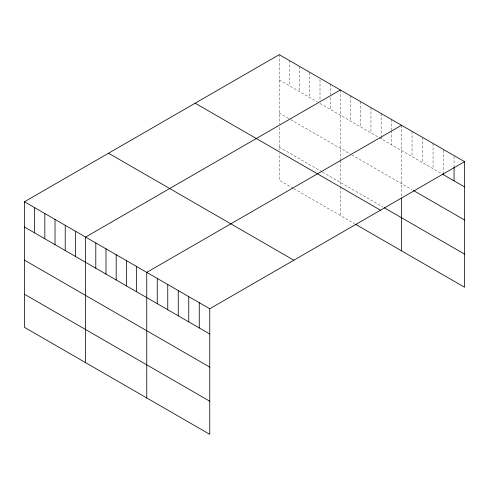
<?xml version="1.0" encoding="UTF-8"?>
<svg xmlns="http://www.w3.org/2000/svg" width="489" height="489" viewBox="0 0 489 489"><rect width="100%" height="100%" fill="white"/><g stroke="black" fill="none" stroke-linecap="round" stroke-linejoin="round"><path stroke-width="0.37" stroke-dasharray="2.44 1.83" d="M279.237 54.664L279.237 124.389M279.237 79.909L317.459 101.975M320.008 103.448L441.579 173.638M279.237 113.02L289.427 118.9M290.704 119.64L350.582 154.212M351.854 154.946L412.044 189.695M279.237 147.134L321.915 171.773M322.551 172.14L383.07 207.079M293.247 188.338L279.237 180.245L279.237 153.02M293.889 188.705L354.403 223.644M454.049 156.333L454.049 165.985M443.547 150.27L443.547 172.544M433.046 143.466L433.046 168.711M422.545 137.403L422.545 162.648M412.044 131.339L412.044 156.584M401.542 125.276L401.542 196.523M391.353 119.395L391.353 129.787M391.353 130.532L391.353 144.634M381.157 113.509L381.157 135.783M381.157 136.523L381.157 138.754M370.968 107.623L370.968 132.867M360.772 101.743L360.772 126.981M350.582 95.856L350.582 121.101M340.387 89.97L340.387 159.695M340.387 160.453L340.387 186.12M340.387 186.853L340.387 215.551M330.197 84.09L330.197 94.481M330.197 97.452L330.197 109.328M320.008 79.689L320.008 101.217M309.812 72.317L309.812 97.562M299.623 66.437L299.623 91.675M289.427 60.55L289.427 85.789M279.237 127.421L279.237 150.074"/><path stroke-width="0.73" d="M464.55 161.657L209.763 308.755L209.763 434.336L24.45 327.343L24.45 201.761L279.237 54.664L464.55 161.657L464.55 287.239L355.68 224.378M340.387 89.97L85.606 237.073L85.606 362.649M401.542 125.276L146.755 272.379L146.755 397.96M442.233 174.017L464.55 186.896M413.358 190.453L464.55 220.007M384.342 207.819L464.55 254.121M195.154 103.21L380.473 210.197M108.527 153.222L293.846 260.209M24.45 201.761L209.763 308.755M24.45 227.006L209.763 333.999M24.45 260.117L209.763 367.111M24.45 294.231L209.763 401.224M454.049 166.731L454.049 180.832M443.547 173.289L443.547 174.775M401.542 198.039L401.542 250.857M199.261 302.691L199.261 327.936M188.76 296.627L188.76 321.872M178.259 290.564L178.259 315.808M167.758 284.506L167.758 309.745M157.256 278.443L157.256 303.681M136.565 266.493L136.565 291.737M126.376 260.606L126.376 285.851M116.18 254.726L116.18 279.965M105.991 248.84L105.991 274.084M95.795 242.954L95.795 268.198M75.41 231.187L75.41 256.432M65.22 225.301L65.22 250.545M55.025 219.42L55.025 244.659M44.835 213.534L44.835 238.773M34.64 207.648L34.64 232.892"/></g></svg>
